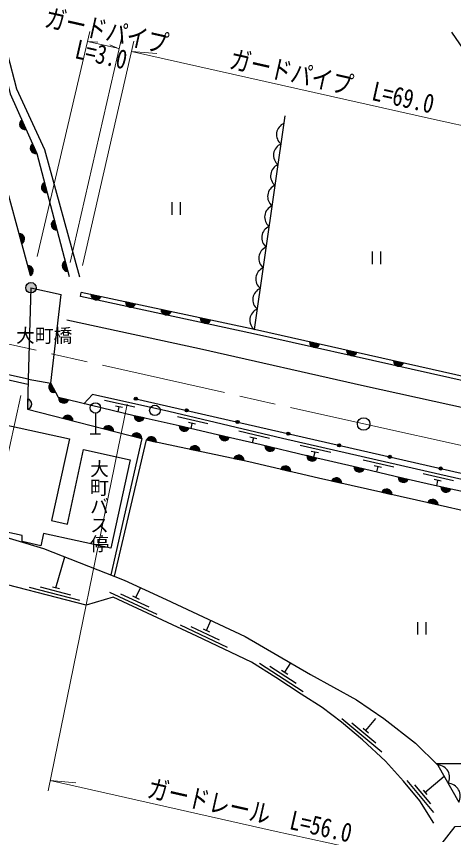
# Model space of a CAD drawing. Units: millimetres at full size, sheet at 1:1000; details may follow other scales. Extents: x 40000 to 680000, y 20000 to 380000.
# Drawn here: x 330650 to 372594, y 238058 to 316602 of the extents above; entities that cross this region are included whole.
import ezdxf
from ezdxf.enums import TextEntityAlignment as Align

# ---------------------------------------------------------------- set-up
doc = ezdxf.new("R2010")
doc.units = ezdxf.units.MM
doc.header["$LTSCALE"] = 1000
doc.linetypes.add('CHAIN', pattern=[18.5, 12, -1.5, 3.5, -1.5])
for name, color, linetype, lineweight in [('M-BGD', 7, 'Continuous', 25), ('M-BMK', 2, 'CHAIN', 13), ('M-BMK-ROW', 30, 'Continuous', 25), ('M-BMK-SRVR', 3, 'Continuous', 25), ('M-STR-HTXT', 7, 'Continuous', 13), ('M-STR-STR1', 1, 'Continuous', 25)]:
    doc.layers.add(name, color=color, linetype=linetype, lineweight=lineweight)
doc.layers.add('M-BMK-HTXT', color=7, linetype='Continuous')
doc.styles.add('@ＭＳ ゴシック', font='')
doc.styles.add('ＭＳ ゴシック', font='')
doc.styles.get('@ＭＳ ゴシック').set_extended_font_data('@MS Gothic')
doc.styles.get('ＭＳ ゴシック').set_extended_font_data('MS Gothic')

msp = doc.modelspace()

# ---------------------------------------------------------------- hatches: boundary and pattern name
at = {"layer": 'M-BGD'}
for points in [[(331571, 305757, -0.82183), (331168, 306663)], [(332597, 303454, -0.82183), (332194, 304359)], [(333591, 299684, -0.82183), (333338, 300642)], [(334538, 296093, -0.82183), (334285, 297051)], [(330897, 295750, -0.82183), (331157, 294794)], [(335580, 292139, -0.82183), (335327, 293097)], [(331732, 292676, -0.82183), (331992, 291720)], [(331551, 290554, -1), (332551, 290554, -1)], [(338766, 289691, -0.82183), (337798, 289900)], [(342079, 288979, -0.82183), (341110, 289188)], [(345496, 288245, -0.82183), (344527, 288453)], [(349265, 287435, -0.82183), (348296, 287643)], [(359727, 285128, -0.82183), (358760, 285345)], [(363301, 284326, -0.82183), (362334, 284543)], [(367788, 283319, -0.82183), (366821, 283536)], [(334409, 280525, -0.82183), (333943, 281400)], [(331731, 279894, -0.82183), (331712, 278903)], [(335651, 279773, -0.82183), (334688, 280003)], [(341964, 279938, -0.41421), (342144, 280051, -0.41421), (342256, 279871, -1)], [(346838, 278821, -0.41421), (347017, 278933, -0.41421), (347130, 278754, -1)], [(335119, 278028, -0.82183), (336079, 277782)], [(342916, 278051, -0.82183), (341949, 278266)], [(339016, 277027, -0.82183), (339976, 276781)], [(347231, 277076, -0.82183), (346267, 277304)], [(351711, 277703, -0.41421), (351891, 277816, -0.41421), (352004, 277636, -1)], [(341727, 276331, -0.82183), (342687, 276085)], [(356585, 276586, -0.41421), (356764, 276699, -0.41421), (356877, 276519, -1)], [(343122, 275946, -0.82183), (344092, 275742)], [(351078, 276168, -0.82183), (350113, 276392)], [(347294, 275066, -0.82183), (348264, 274862)], [(355447, 275150, -0.82183), (354483, 275376)], [(361458, 275469, -0.41421), (361638, 275581, -0.41421), (361751, 275402, -1)], [(351524, 274175, -0.82183), (352493, 273970)], [(359470, 274210, -0.82183), (358505, 274435)], [(366332, 274351, -0.41421), (366512, 274464, -0.41421), (366624, 274284, -1)], [(356012, 273149, -0.82183), (356976, 272921)], [(364004, 273152, -0.82183), (363039, 273378)], [(371205, 273234, -0.41421), (371385, 273347, -0.41421), (371498, 273167, -1)], [(360893, 272010, -0.82183), (361860, 271794)], [(368241, 272160, -0.82183), (367276, 272385)], [(365715, 270931, -0.82183), (366682, 270715)], [(372331, 271227, -0.82183), (371363, 271439)], [(370131, 269944, -0.82183), (371098, 269727)]]:
    msp.add_hatch(color=256, dxfattribs=at).paths.add_polyline_path(points)

# ---------------------------------------------------------------- linework, layer by layer
for p, q in [((331571, 305757), (331168, 306663)), ((353480, 286529), (356425, 307049)), ((331992, 291720), (328286, 305362)), ((332597, 303454), (332194, 304359)), ((333591, 299684), (333338, 300642)), ((345568, 298758), (345568, 297558)), ((346368, 298758), (346368, 297558)), ((334538, 296093), (334285, 297051)), ((330897, 295750), (331157, 294794)), ((364772, 294024), (364772, 292824)), ((365572, 294024), (365572, 292824)), ((335580, 292139), (335327, 293097)), ((331732, 292676), (331992, 291720)), ((336796, 289706), (336880, 290097)), ((338766, 289691), (337798, 289900)), ((342079, 288979), (341110, 289188)), ((345496, 288245), (344527, 288453)), ((349265, 287435), (348296, 287643)), ((359727, 285128), (358760, 285345)), ((363301, 284326), (362334, 284543)), ((367788, 283319), (366821, 283536)), ((334409, 280525), (333943, 281400)), ((331731, 279894), (331712, 278903)), ((335651, 279773), (334688, 280003)), ((342021, 279089), (339092, 279739)), ((342110, 279905), (395494, 267665)), ((340833, 279046), (340150, 279197)), ((340491, 279121), (340384, 278640)), ((338234, 278517), (338234, 276517)), ((342916, 278051), (341949, 278266)), ((349017, 277482), (346097, 278171)), ((335119, 278028), (336079, 277782)), ((347231, 277076), (346267, 277304)), ((347829, 277454), (347147, 277615)), ((347488, 277535), (347372, 277043)), ((337734, 276517), (338734, 276517)), ((339016, 277027), (339976, 276781)), ((354918, 276088), (351998, 276778)), ((341727, 276331), (342687, 276085)), ((343122, 275946), (344092, 275742)), ((351078, 276168), (350113, 276392)), ((353730, 276061), (353048, 276221)), ((353389, 276141), (353276, 275657)), ((347294, 275066), (348264, 274862)), ((355447, 275150), (354483, 275376)), ((360805, 274728), (357881, 275400)), ((351524, 274175), (352493, 273970)), ((359470, 274210), (358505, 274435)), ((359617, 274693), (358934, 274850)), ((359276, 274772), (359163, 274281)), ((364004, 273152), (363039, 273378)), ((366850, 273339), (363926, 274011)), ((365662, 273304), (364980, 273461)), ((365321, 273383), (365203, 272871)), ((356012, 273149), (356976, 272921)), ((372583, 272022), (369659, 272694)), ((360893, 272010), (361860, 271794)), ((368241, 272160), (367276, 272385)), ((371395, 271987), (370713, 272144)), ((371054, 272066), (370937, 271533)), ((372331, 271227), (371363, 271439)), ((365715, 270931), (366682, 270715)), ((370131, 269944), (371098, 269727)), ((334450, 261755), (335287, 264735)), ((331879, 261798), (336721, 260550)), ((332923, 261839), (335828, 261091)), ((334111, 261843), (334789, 261668)), ((342117, 260817), (342552, 261763)), ((339598, 261330), (344130, 259217)), ((340631, 261179), (343350, 259912)), ((341800, 260965), (342435, 260670)), ((348876, 257663), (349320, 258611)), ((369114, 258456), (369114, 257256)), ((369914, 258456), (369914, 257256)), ((346359, 258189), (350880, 256053)), ((347391, 258033), (350104, 256752)), ((348559, 257813), (349192, 257514)), ((353969, 254520), (358157, 251789)), ((356391, 253657), (356969, 254544)), ((354970, 254225), (357483, 252587)), ((356098, 253849), (356684, 253466)), ((361874, 249213), (365701, 245995)), ((364173, 248063), (365139, 249212)), ((362832, 248799), (365129, 246868)), ((363905, 248288), (364441, 247838)), ((369846, 242114), (371680, 243661)), ((368107, 243270), (370662, 240192)), ((368849, 242846), (370382, 240999)), ((369667, 242330), (370025, 241899))]:
    msp.add_line(p, q, dxfattribs=at)
for points in [[(336730, 291563), (333391, 303794), (330680, 309608), (329816, 312933)], [(329208, 312597), (330055, 309161), (332597, 303454), (335714, 291631)], [(405571, 274782), (383747, 279739), (353480, 286529), (336880, 290097)], [(405482, 274392), (383659, 279349), (353394, 286138), (336796, 289706)], [(509632, 270673), (499211, 266388), (493583, 264374), (489178, 263202), (485189, 262296), (480768, 261607), (476097, 261220), (467853, 260910), (461606, 261049), (454935, 261455), (445469, 262901), (438377, 264382), (426338, 267284), (413105, 270228), (405675, 271868), (389859, 275428), (379020, 277814), (364046, 281106), (348220, 284693), (335493, 287431)], [(331769, 281777), (318333, 284743), (311170, 286340), (311116, 285936), (319408, 284075), (331759, 281290)], [(331769, 281777), (331712, 278903), (342687, 276085), (339724, 262981)], [(340050, 262852), (343122, 275946), (352961, 273871), (359636, 272291), (370615, 269836), (378459, 268054), (387470, 266051), (391750, 264948), (398352, 264270), (398566, 265102), (390893, 266916), (388755, 267464), (380658, 269323), (376169, 270384), (370759, 271572), (367544, 272322), (363387, 273297), (358652, 274400), (354121, 275461), (350478, 276307), (346267, 277304), (341939, 278268), (334688, 280003), (333943, 281400)], [(399226, 266267), (385206, 269462), (371273, 272631), (356189, 276096), (345268, 278675), (337957, 280299), (337126, 279420)], [(370695, 239165), (369354, 241299), (367771, 243204), (366068, 245099), (363862, 247149), (361836, 248852), (359978, 250255), (357975, 251550), (355528, 253146), (353215, 254619), (347963, 257099), (339944, 260838), (337332, 260083), (326912, 262769), (322173, 263981), (314594, 271621), (314895, 272930)], [(322938, 268636), (333264, 265535), (340994, 262479), (345026, 260627), (352596, 257072), (358876, 253441), (363289, 251010), (365903, 249210), (368947, 246845), (371073, 244729), (373091, 241173)], [(376049, 244850), (370932, 244869)]]:
    msp.add_lwpolyline(points, dxfattribs=at)
msp.add_lwpolyline([(316287, 272289), (318644, 283096), (329858, 280650), (329166, 277474), (335745, 276040), (334035, 268202), (335545, 267873), (337102, 275013), (341557, 274041), (339709, 265568), (333264, 266974), (333007, 265793), (331192, 266188), (331192, 266756), (327483, 267569), (327483, 268579), (324482, 269221), (324482, 269729), (320865, 270479), (320865, 271076)], close=True, dxfattribs=at)
for centre, radius in [((332051, 290554), 500), ((342110, 279905), 150), ((338234, 279017), 500), ((343936, 278783), 500), ((346984, 278787), 150), ((351857, 277670), 150), ((356731, 276553), 150), ((361604, 275435), 150), ((366478, 274318), 150), ((371352, 273201), 150)]:
    msp.add_circle(centre, radius, dxfattribs=at)
for centre, radius, start, end in [((331459, 306250), 505, 125.17701, 282.8352), ((356762, 305253), 1160, 112.31814, 231.34776), ((332485, 303946), 505, 125.17701, 282.8352), ((356478, 303273), 1160, 112.31814, 231.34776), ((356194, 301293), 1160, 112.31814, 231.34776), ((333559, 300188), 505, 115.94052, 273.59872), ((355910, 299314), 1160, 112.31814, 231.34776), ((355626, 297334), 1160, 112.31814, 231.34776), ((334506, 296597), 505, 115.94052, 273.59872), ((355342, 295354), 1160, 112.31814, 231.34776), ((330933, 295246), 505, 296.37079, 94.02898), ((355057, 293374), 1160, 112.31814, 231.34776), ((335548, 292643), 505, 115.94052, 273.59872), ((331768, 292172), 505, 296.37079, 94.02898), ((354773, 291395), 1160, 112.31814, 231.34776), ((338302, 289891), 505, 179.04142, 336.69961), ((354489, 289415), 1160, 112.31814, 231.34776), ((341615, 289179), 505, 179.04142, 336.69961), ((345032, 288445), 505, 179.04142, 336.69961), ((354205, 287435), 1160, 112.31814, 231.34776), ((348801, 287635), 505, 179.04142, 336.69961), ((359265, 285332), 505, 178.52646, 336.18465), ((362839, 284530), 505, 178.52646, 336.18465), ((367326, 283523), 505, 178.52646, 336.18465), ((334263, 281009), 505, 129.23657, 286.89476), ((331624, 279400), 505, 280.02533, 77.68352), ((335192, 279983), 505, 177.71349, 335.37168), ((335574, 277810), 505, 356.76926, 154.42745), ((342454, 278254), 505, 178.61555, 336.27374), ((339471, 276809), 505, 356.76926, 154.42745), ((346772, 277285), 505, 177.85308, 335.51127), ((342183, 276113), 505, 356.76926, 154.42745), ((343587, 275748), 505, 359.26467, 156.92286), ((350617, 276375), 505, 178.08457, 335.74276), ((347759, 274868), 505, 359.26467, 156.92286), ((354987, 275358), 505, 178.00296, 335.66116), ((351988, 273977), 505, 359.26467, 156.92286), ((359010, 274418), 505, 178.04893, 335.70712), ((356471, 272940), 505, 357.85045, 155.50865), ((363544, 273360), 505, 177.97776, 335.63595), ((361355, 271806), 505, 358.56342, 156.22161), ((367780, 272368), 505, 178.03802, 335.69621), ((366177, 270728), 505, 358.56342, 156.22161), ((371868, 271429), 505, 178.78034, 336.43853), ((370593, 269740), 505, 358.56342, 156.22161), ((371054, 243569), 1160, 330.0613, 89.09092), ((371994, 241751), 1241, 332.20136, 86.95086)]:
    msp.add_arc(centre, radius, start, end, dxfattribs=at)
at = {"layer": 'M-BMK'}
msp.add_lwpolyline([(266708, 299375), (363972, 277476), (444932, 259735), (452346, 258294), (457309, 257709), (461860, 257256), (467087, 256886), (471955, 257024), (477157, 257476), (482897, 258270), (490671, 259842), (499917, 262789), (506462, 265379), (554659, 289979)], dxfattribs=at)
at = {"layer": 'M-BMK-ROW'}
for points in [[(372391, 315098), (378037, 306844), (384891, 298552), (390422, 293277), (398728, 285760), (408296, 273687), (405006, 265717)], [(369205, 234291), (372746, 238854), (375437, 239009), (378351, 239697), (382718, 241074), (386250, 242637), (389830, 244815), (391972, 246968), (393338, 248925), (400933, 266547), (431629, 259959)]]:
    msp.add_lwpolyline(points, dxfattribs=at)
at = {"layer": 'M-BMK-SRVR'}
msp.add_circle((363972, 277476), 600, dxfattribs=at)
at = {"layer": 'M-STR-HTXT'}
for p, q in [((332629, 293558), (337712, 315164)), ((335808, 292963), (340738, 314483)), ((336978, 292695), (341908, 314215)), ((337483, 314191), (340515, 313508)), ((337483, 314191), (338462, 314111)), ((340512, 313497), (339609, 313883)), ((341685, 313245), (344132, 313044)), ((320359, 231509), (331082, 280194)), ((341275, 279381), (333705, 242264)), ((333905, 243244), (336350, 243030))]:
    msp.add_line(p, q, dxfattribs=at)
for points in [[(341685, 313245), (370478, 306762), (410113, 298077)], [(333905, 243244), (355298, 238427), (388683, 231112)]]:
    msp.add_lwpolyline(points, dxfattribs=at)
at = {"layer": 'M-STR-STR1'}
for p, q in [((332051, 290554), (331769, 281777)), ((332051, 290554), (334959, 289891)), ((333943, 281400), (334959, 289891)), ((331769, 281777), (333943, 281400))]:
    msp.add_line(p, q, dxfattribs=at)

# ---------------------------------------------------------------- texts
at = {"layer": 'M-BMK-HTXT', "style": 'ＭＳ ゴシック'}
msp.add_text('大町橋', height=1320, dxfattribs=at).set_placement((333317, 285960), align=Align.MIDDLE_CENTER)
at = {"layer": 'M-BMK-HTXT', "style": '@ＭＳ ゴシック'}
msp.add_text('大町バス停', height=1320, rotation=270, dxfattribs=at).set_placement((338598, 274091), align=Align.MIDDLE_LEFT)
at = {"layer": 'M-STR-HTXT', "style": 'ＭＳ ゴシック', "width": 0.8}
for s, p in [('ガードパイプ', (338988, 313799)), ('ガードパイプ\u3000L=69.0', (360612, 308931)), ('ガードレール\u3000L=56.0', (352729, 238953))]:
    msp.add_text(s, height=1833, rotation=347.311, dxfattribs=at).set_placement(p, align=Align.BOTTOM_CENTER)
msp.add_text('L=3.0', height=1833, rotation=347.311, dxfattribs=at).set_placement((338999, 313850), align=Align.TOP_CENTER)

doc.saveas('drawing.dxf')
